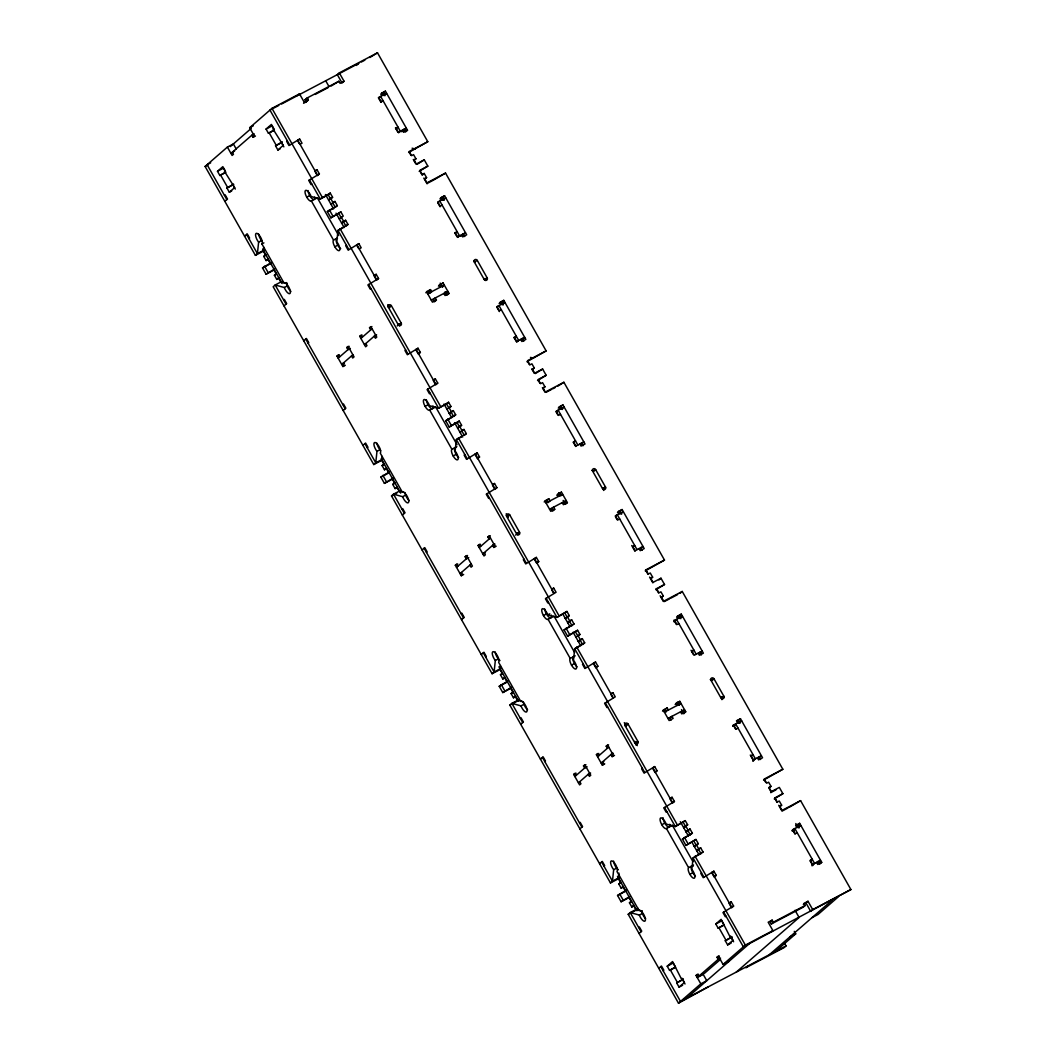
<?xml version="1.0" encoding="UTF-8"?>
<svg xmlns="http://www.w3.org/2000/svg" width="1056" height="1056" viewBox="0 0 1056 1056"><rect width="100%" height="100%" fill="white"/><g stroke="black" fill="none" stroke-linecap="round" stroke-linejoin="round"><path stroke-width="1.5" d="M399.472 491.726L397.109 487.542L395.116 488.598L392.753 484.414L394.746 483.371L392.37 479.186L384.41 483.371L380.86 477.101L388.819 472.903L386.456 468.719L384.463 469.775L382.1 465.59L384.094 464.534L381.718 460.35L373.758 464.548L273.161 286.744L275.167 285.001L284.275 287.509A6.032 2.165 62.2 0 0 289.384 293.726A6.032 2.165 62.2 0 0 289.067 287.575A6.032 2.165 62.2 0 0 284.038 283.061L261.901 243.936A6.032 2.165 62.2 0 0 260.185 236.544A6.032 2.165 62.2 0 0 255.644 234.076A6.032 2.165 62.2 0 0 258.614 242.141L257.413 253.625L255.407 255.367L205.102 166.452L227.383 147.088L233.363 143.946L236.201 148.962M263.38 250.47L263.723 247.196M708.061 986.951L678.506 1003.2L628.214 914.298L636.174 910.1L633.811 905.916L631.818 906.972L629.455 902.788L631.448 901.732L629.072 897.547L621.113 901.745L617.562 895.475L625.522 891.277L623.159 887.093L621.166 888.136L618.803 883.951L620.796 882.908L618.42 878.724L610.46 882.922L509.863 705.104L517.823 700.92L515.46 696.736L513.467 697.778L511.104 693.594L513.097 692.551L510.721 688.367L502.762 692.564L499.211 686.281L507.17 682.097L504.808 677.912L502.814 678.955L500.452 674.771L502.445 673.728L500.069 669.544L492.109 673.728L391.512 495.924L393.518 494.182L402.626 496.69A6.032 2.165 62.2 0 0 407.735 502.907A6.032 2.165 62.2 0 0 407.418 496.769A6.032 2.165 62.2 0 0 402.389 492.254L380.252 453.116A6.032 2.165 62.2 0 0 378.536 445.724A6.032 2.165 62.2 0 0 373.996 443.256A6.032 2.165 62.2 0 0 376.966 451.334L375.764 462.805L373.758 464.548M381.731 459.664L382.074 456.377M509.863 705.104L511.87 703.362L520.978 705.883A6.032 2.165 62.2 0 0 526.086 712.087A6.032 2.165 62.2 0 0 525.769 705.949A6.032 2.165 62.2 0 0 520.74 701.435L498.604 662.297A6.032 2.165 62.2 0 0 496.888 654.905A6.032 2.165 62.2 0 0 492.347 652.436A6.032 2.165 62.2 0 0 495.317 660.515L494.116 671.986L492.109 673.728M500.082 668.844L500.425 665.57M628.214 914.298L630.221 912.556L639.329 915.064A6.032 2.165 62.2 0 0 644.45 921.281A6.032 2.165 62.2 0 0 644.12 915.143A6.032 2.165 62.2 0 0 639.104 910.628L616.955 871.49A6.032 2.165 62.2 0 0 615.239 864.098A6.032 2.165 62.2 0 0 610.698 861.63A6.032 2.165 62.2 0 0 613.668 869.695L612.467 881.179L610.46 882.922M618.433 878.024L618.948 873.114M254.272 133.901L251.882 135.168L253.07 137.254L254.404 136.092L249.678 127.723L271.96 108.359L299.495 93.865L304.234 102.221L308.22 100.135L307.032 98.036L338.897 81.259L340.072 83.358L344.058 81.259L339.319 72.89L377.494 52.8L427.786 141.702L408.632 152.473M230.34 146.573L251.275 128.37M227.383 147.088L232.122 155.456L233.455 154.295L232.28 152.209L251.882 135.168M297.488 95.608L299.495 93.865M217.483 171.296L223.463 168.155L225.826 172.339L219.859 175.481L217.483 171.296L222.829 166.65L225.205 170.834L224.532 171.415L234.67 187.572L229.324 192.218L226.961 188.034L233.6 184.312L226.961 188.034M266.059 129.083L272.039 125.941L274.402 130.126L268.435 133.267L266.059 129.083L271.405 124.436L273.781 128.621L273.108 129.202L283.246 145.358L277.9 150.005L275.537 145.82L282.176 142.098L275.537 145.82M303.56 103.277L306.214 101.878L305.026 99.779L307.032 98.036M219.859 175.481L225.298 172.392M268.435 133.267L273.874 130.165M339.319 72.89L337.313 74.633L342.052 83.002L344.058 81.259M306.214 101.878L308.22 100.135M356.426 65.419L358.895 63.281L281.543 104.003M338.897 81.259L331.096 86.051M377.494 52.8L369.824 57.526M224.466 195.4L225.139 194.819L227.502 199.003L224.836 201.326M287.311 140.778L286.638 141.359L289.001 145.543L299.64 139.036L302.016 143.22L300.023 144.263M299.64 139.036L297.634 140.778L299.218 143.563M380.754 94.301L385.414 91.159L407.497 130.205L405.491 131.96L403.92 129.162M378.84 97.944L380.622 96.4L400.343 131.261L398.561 132.818M380.978 102.326L382.985 100.584L380.992 101.627L378.629 97.442L386.588 93.258L383.922 95.581L382.338 92.796M316.998 169.712L315.005 171.455L317.368 175.639L319.374 173.897L316.998 169.712L315.018 170.755M244.556 236.188L247.236 233.864L249.599 238.049L248.926 238.63M311.771 184.021L311.098 184.602L308.735 180.418L319.374 173.897M395.974 128.819L397.98 127.076L395.987 128.132L398.35 132.317L406.322 128.119L401.254 131.696M330.224 193.076L328.218 194.819L330.581 199.003L332.587 197.261L330.224 193.076L320.245 199.003L311.137 196.495A6.032 2.165 62.2 0 0 306.029 190.278A6.032 2.165 62.2 0 0 306.346 196.429A6.032 2.165 62.2 0 0 311.375 200.944L333.511 240.068A6.032 2.165 62.2 0 0 335.227 247.46A6.032 2.165 62.2 0 0 339.768 249.929A6.032 2.165 62.2 0 0 336.798 241.864L337.999 230.38L347.978 224.453L345.602 220.268L341.603 223.054L345.602 220.268M281.12 282.546L278.758 278.362L276.764 279.404L274.402 275.233L276.395 274.177L274.019 269.993L266.059 274.19L262.508 267.907L270.468 263.723L268.105 259.538L266.112 260.581L263.749 256.397L265.756 254.654M328.588 200.046L332.587 197.261M266.112 260.581L268.118 258.839M334.95 201.432L330.964 204.23L334.95 201.432L337.326 205.616L335.32 207.359L332.944 203.188M262.508 267.907L271.154 262.68M339.24 218.869L343.24 216.084L340.877 211.9L330.898 217.84L327.347 211.556L337.326 205.616M266.059 274.19L274.705 268.95M330.898 217.84L340.877 211.9M274.402 275.233L276.408 273.491M276.764 279.404L278.771 277.662M413.926 160.552L415.932 158.809L413.556 154.625L411.576 155.668L409.2 151.483L427.786 141.702M347.978 224.453L345.972 226.195L343.596 222.011M419.179 171.362L427.825 166.122L424.274 159.852L416.948 164.38M424.578 179.375L426.584 177.632L424.208 173.448L422.202 175.19L419.786 170.927M283.642 299.983L284.315 299.402L286.678 303.587L284.011 305.91M346.487 245.375L345.814 245.956L348.176 250.14L358.816 243.619L361.192 247.804L359.198 248.86M358.816 243.619L356.809 245.362L358.393 248.16M526.878 361.72L546.137 350.896L445.54 173.078L433.528 180.088M439.93 198.898L444.589 195.756L466.673 234.802L462.7 236.9L461.512 234.815M438.016 202.541L439.798 200.996L459.518 235.858L457.736 237.402M376.174 274.309L374.18 276.052L376.543 280.236L378.55 278.494L376.174 274.309L374.194 275.352M303.732 340.784L306.412 338.461L308.774 342.632L308.101 343.226M370.946 288.605L370.273 289.186L367.91 285.001L378.55 278.494M455.149 233.416L457.156 231.673L455.162 232.716L457.525 236.9L465.498 232.716L460.429 236.293M345.299 365.284L342.91 366.538L336.983 356.083L338.329 354.922L339.504 357.007M350.368 348.401L347.978 349.655L346.79 347.556L348.124 346.394L354.05 356.862L352.717 358.024L351.529 355.925M365.785 343.53L366.973 345.629L365.64 346.79L359.713 336.336L361.06 335.174L362.234 337.26M370.709 329.894L369.521 327.809L370.854 326.647L376.781 337.102L375.434 338.263L374.26 336.178L376.649 334.924M338.171 358.169L349.312 348.493M360.901 338.422L372.042 328.733M352.862 354.763L341.722 364.452L344.375 363.053M364.452 344.692L375.593 335.016M428.485 291.35L430.492 289.608L431.68 291.694L429.673 293.436L428.485 291.35L425.832 292.75M342.91 366.538L344.243 365.376L343.055 363.29M445.064 291.733L447.018 295.165L449.024 293.423L443.098 282.968L438.438 286.11M442.504 286.598L444.286 285.054L427.693 293.792M436.405 300.062L434.399 301.805L433.224 299.719L435.23 297.977L436.405 300.062L432.432 302.161L426.505 291.694L430.492 289.608M445.157 293.66L447.836 291.337L431.244 300.062M485.39 280.421A1.808 1.676 49.1 0 0 485.153 279.616L487.159 277.86L477.299 260.436A1.808 1.69 48.9 0 0 474.923 259.644A1.808 1.69 48.9 0 0 474.302 262.007L484.176 279.444A1.808 1.676 49.1 0 0 486.565 280.223A1.808 1.676 49.1 0 0 487.159 277.873M342.817 404.58L343.49 403.999L345.853 408.184L343.187 410.507M405.662 349.972L404.989 350.552L407.352 354.737L417.991 348.216L420.367 352.4L418.361 354.143L415.998 349.958L417.991 348.216M499.105 303.494L503.765 300.353L525.848 339.398L521.875 341.497L520.687 339.398M497.191 307.138L498.973 305.58L518.694 340.454L516.912 341.999M435.349 378.893L433.356 380.635L435.719 384.82L437.725 383.077L435.349 378.893L433.369 379.949M362.908 445.368L365.587 443.045L367.95 447.229L367.277 447.81M430.122 393.202L429.449 393.782L427.086 389.598L437.725 383.077M514.325 338.012L516.331 336.27L514.338 337.313L516.701 341.497L524.674 337.3L521.994 339.623M448.576 402.257L446.569 403.999L448.932 408.184L450.938 406.441L448.576 402.257L438.596 408.197L429.488 405.676A6.032 2.165 62.2 0 0 424.38 399.472A6.032 2.165 62.2 0 0 424.697 405.61A6.032 2.165 62.2 0 0 429.726 410.124L451.862 449.262A6.032 2.165 62.2 0 0 453.578 456.654A6.032 2.165 62.2 0 0 458.119 459.122A6.032 2.165 62.2 0 0 455.149 451.044L456.35 439.573L466.33 433.633L463.954 429.449L459.954 432.247L463.954 429.449M382.1 465.59L384.107 463.848M446.939 409.226L450.938 406.441M384.463 469.775L386.47 468.032M453.301 410.626L449.315 413.411L453.301 410.626L455.677 414.81L453.671 416.552L451.295 412.368M380.86 477.101L389.506 471.86M457.222 422.822L459.584 427.007L461.591 425.264L459.228 421.08L449.249 427.02L445.698 420.75L455.677 414.81M384.41 483.371L393.056 478.13M449.249 427.02L459.228 421.08M392.753 484.414L394.759 482.671M457.591 428.063L461.591 425.264M395.116 488.598L397.122 486.856M532.277 369.732L534.283 367.99L531.907 363.805L529.927 364.861L527.551 360.677L546.137 350.896M466.33 433.633L464.323 435.376L461.947 431.191M537.53 380.543L546.176 375.302L542.626 369.032L535.3 373.573M401.993 509.177L402.666 508.596L405.029 512.78L402.362 515.104M464.838 454.568L464.165 455.149L466.528 459.32L477.167 452.813L479.543 456.997L477.536 458.74L475.174 454.555L477.167 452.813M542.929 388.568L544.936 386.826L542.56 382.642L540.566 383.684L538.204 379.5L546.176 375.302M645.229 570.9L664.488 560.076L563.891 382.272L557.898 386.113M558.281 408.078L562.94 404.936L585.024 443.995L581.051 446.081L579.863 443.995M556.367 411.721L558.149 410.177L577.87 445.038M494.525 483.49L492.532 485.232L494.894 489.416L496.901 487.674L494.525 483.49L492.545 484.532M422.083 549.965L424.763 547.642L427.126 551.826L426.452 552.407M489.298 497.798L488.624 498.379L486.262 494.195L496.901 487.674M573.5 442.596L575.507 440.854L573.514 441.91L575.876 446.094L583.849 441.896L581.17 444.22M463.65 574.464L461.261 575.731L455.334 565.264L456.68 564.102L457.855 566.201M468.719 557.581L466.33 558.835L465.142 556.75L466.488 555.588L472.402 566.042L471.068 567.204L469.88 565.118M484.136 552.724L485.324 554.809L483.991 555.971L478.064 545.516L479.411 544.355L480.586 546.44M489.06 539.088L487.872 536.989L489.205 535.828L495.132 546.295L493.786 547.457L492.611 545.358L495 544.104M456.522 567.362L467.663 557.674M479.252 547.602L490.393 537.926M460.073 573.632L471.214 563.957M493.944 544.196L482.803 553.885L485.456 552.486M546.836 500.531L548.843 498.788L550.031 500.874L548.024 502.63L546.836 500.531L544.183 501.93M461.261 575.731L462.594 574.57L461.406 572.471M563.152 500.425L565.369 504.346L567.376 502.603L561.449 492.149L556.789 495.29M560.855 495.792L562.637 494.248L546.044 502.973M554.756 509.243L552.75 510.985L551.575 508.9L553.582 507.157L554.756 509.243L550.783 511.342L544.856 500.887L548.843 498.788M461.168 613.76L461.842 613.18L464.204 617.364L461.538 619.687M524.014 559.152L523.34 559.733L525.716 563.917L536.342 557.396L538.718 561.581L536.712 563.323L534.349 559.152L536.342 557.396M617.456 512.675L622.116 509.533L644.2 548.579L640.226 550.678L639.038 548.592M615.542 516.318L617.324 514.774L637.045 549.635M548.473 602.382L547.8 602.963L545.437 598.778L556.076 592.271L553.7 588.086L551.707 589.829L553.278 592.614M481.259 654.562L483.938 652.238L486.301 656.423L485.628 657.004M632.676 547.193L634.682 545.45L632.689 546.506L635.052 550.678L643.025 546.493L640.345 548.816M569.29 615.622L565.29 618.42L569.29 615.622L566.927 611.437L556.948 617.377L547.84 614.869A6.032 2.165 62.2 0 0 542.731 608.652A6.032 2.165 62.2 0 0 543.048 614.79A6.032 2.165 62.2 0 0 548.077 619.304L570.214 658.442A6.032 2.165 62.2 0 0 571.93 665.834A6.032 2.165 62.2 0 0 576.484 668.303A6.032 2.165 62.2 0 0 573.5 660.224L574.702 648.754L584.681 642.814L582.305 638.642L578.305 641.428L582.305 638.642M546.097 598.198L556.948 617.377L566.927 611.437M500.452 674.771L502.458 673.028M502.814 678.955L504.821 677.213M571.652 619.806L567.666 622.604L571.652 619.806L574.028 623.99L564.049 629.93L567.6 636.2L577.579 630.274L579.942 634.458L577.936 636.2L575.573 632.016M499.211 686.281L507.857 681.041M564.049 629.93L574.028 623.99M502.762 692.564L511.408 687.324M567.6 636.2L577.579 630.274M511.104 693.594L513.11 691.852M575.942 637.243L579.942 634.458M513.467 697.778L515.473 696.036M650.628 578.926L652.634 577.183L650.258 572.999L648.278 574.042L645.902 569.857L664.488 560.076M584.681 642.814L582.674 644.569L580.298 640.385M658.97 579.955L660.977 578.213L664.528 584.496L655.882 589.736M520.344 718.357L521.017 717.776L523.38 721.961L520.714 724.284M583.189 663.749L582.516 664.33L584.892 668.514L595.518 661.993L597.894 666.178L595.888 667.92L593.525 663.736L595.518 661.993M661.28 597.749L663.287 596.006L660.911 591.822L658.931 592.865L656.555 588.68L664.528 584.496M680.236 593.195L682.242 591.452L782.839 769.256L763.58 780.094M676.632 617.272L681.292 614.13L703.375 653.176L699.402 655.274L698.214 653.176M673.82 621.694L676.5 619.37L696.221 654.232M607.649 706.979L606.976 707.56L604.613 703.375L615.252 696.854L612.876 692.67L610.883 694.412L612.454 697.211M540.434 759.145L543.114 756.822L545.477 761.006L544.804 761.587M691.852 651.79L693.858 650.047L691.865 651.09L694.228 655.274L702.2 651.077L699.521 653.413M624.624 724.838A1.808 1.676 49 0 1 626.05 725.802L628.056 724.06L637.916 741.484A1.808 1.676 49 0 1 637.309 743.846A1.808 1.676 49 0 1 634.933 743.054L625.06 725.63A1.808 1.676 49 0 1 625.667 723.268A1.808 1.676 49 0 1 628.056 724.06L625.06 725.63M579.757 781.664L580.945 783.75L579.612 784.912L573.685 774.457L575.032 773.296L576.206 775.381M587.07 766.762L584.681 768.029L583.493 765.93L584.839 764.768L590.753 775.236L589.42 776.398L588.232 774.299L590.621 773.045M604.732 763.897L602.342 765.164L596.416 754.697L597.762 753.535L598.937 755.634M607.411 748.268L606.223 746.183L607.556 745.021L613.483 755.476L612.137 756.637L610.962 754.552L613.351 753.284M574.873 776.543L586.014 766.867M597.604 756.796L608.744 747.107M578.424 782.826L589.565 773.137M612.295 753.39L601.154 763.066L603.808 761.666M662.534 711.11L667.194 707.969L668.382 710.068M602.342 765.164L603.676 764.003L602.488 761.904M683.72 713.539L685.727 711.797L679.8 701.329L675.14 704.471M679.206 704.972L680.988 703.428L664.396 712.166M579.52 822.954L580.193 822.373L582.556 826.558L579.889 828.881M642.365 768.346L641.692 768.926L644.068 773.111L654.694 766.59L657.07 770.774L655.063 772.517L652.7 768.332L654.694 766.59M757.39 757.772L758.578 759.858L762.551 757.772L740.467 718.714L738.461 720.469L740.032 723.254M672.421 803.194L674.428 801.451L672.052 797.267L670.058 799.009L671.629 801.794M599.61 863.742L602.29 861.419L604.652 865.603L603.979 866.184M666.824 811.576L666.151 812.156L663.788 807.972L674.428 801.451M751.027 756.386L753.034 754.631L751.04 755.687L753.403 759.871L761.376 755.674L758.696 757.997M687.641 824.815L683.641 827.6L687.641 824.815L685.278 820.631L675.299 826.558L666.191 824.05A6.032 2.165 62.2 0 0 661.082 817.832A6.032 2.165 62.2 0 0 661.399 823.984A6.032 2.165 62.2 0 0 666.428 828.498L688.565 867.636A6.032 2.165 62.2 0 0 690.281 875.028A6.032 2.165 62.2 0 0 694.835 877.496A6.032 2.165 62.2 0 0 691.852 869.418L693.053 857.947L703.032 852.007L700.656 847.823L696.67 850.608L700.656 847.823M752.73 761.138L755.396 758.815L735.676 723.954L732.996 726.277L735.385 725.023M664.462 807.391L675.299 826.558L685.278 820.631M618.803 883.951L620.809 882.209M621.166 888.136L623.172 886.393M690.004 829L686.017 831.785L690.004 829L692.38 833.184L682.4 839.111L685.951 845.394L695.93 839.454L698.293 843.638L694.294 846.424L698.293 843.638M617.562 895.475L626.208 890.234M682.4 839.111L692.38 833.184M621.113 901.745L629.759 896.504M685.951 845.394L695.93 839.454M629.455 902.788L631.462 901.045M631.818 906.972L633.824 905.23M782.839 769.256L764.254 779.051L766.63 783.222L768.61 782.179L770.986 786.364L768.979 788.106L771.395 792.383M703.903 877.114L693.053 857.947L703.032 852.007M770.986 786.364L768.992 787.406L771.355 791.591L779.328 787.406L782.879 793.676L774.233 798.917M638.695 927.551L639.368 926.97L641.731 931.141L639.065 933.478M701.54 872.929L700.867 873.51L703.243 877.694L713.869 871.187L716.245 875.358L714.239 877.114L711.876 872.929L713.869 871.187M779.632 806.929L781.638 805.187L779.262 801.002L777.282 802.058L774.906 797.874L782.879 793.676M723.637 911.975L743.358 946.849L850.898 889.548L800.593 800.633L789.294 807.272M818.149 861.313L819.733 864.098L821.726 862.356L799.643 823.31L797.636 825.053L799.207 827.851M731.597 907.79L733.603 906.048L731.24 901.864L729.234 903.606L730.805 906.391M658.786 968.339L661.465 966.016L663.828 970.2L663.155 970.781M667.22 966.2L673.2 963.059L675.563 967.243L669.583 970.385L667.22 966.2L672.566 961.554L681.371 978.872L682.044 978.292L684.407 982.476L679.061 987.122L676.685 982.938L683.338 979.216L676.685 982.938M715.796 923.987L721.776 920.845L724.139 925.03L718.159 928.171L715.796 923.987L721.142 919.34L729.947 936.659L730.62 936.078L732.983 940.262L727.637 944.909L725.261 940.724L731.914 937.002L725.261 940.724M726 916.159L725.327 916.74L722.964 912.569L733.603 906.048M669.583 970.385L675.035 967.296M718.159 928.171L723.611 925.069M810.203 860.97L812.209 859.228L810.216 860.284L812.579 864.468L820.552 860.27L817.872 862.594M811.906 865.735L814.572 863.412L794.851 828.551L792.172 830.874L794.561 829.62M678.506 1003.2L700.801 983.836L696.062 975.467L697.396 974.305L698.584 976.391L704.55 973.249L720.482 959.402M698.584 976.391L718.186 959.35L717.011 957.264L718.344 956.102L723.083 964.471L729.049 961.33M771.329 923.974L773.335 922.231L772.16 920.132L770.154 921.875L771.329 923.974L803.194 907.196L805.2 905.454L804.012 903.368L807.998 901.27L812.724 909.638L810.718 911.381L805.992 903.012L807.998 901.27M723.083 964.471L745.364 945.107L772.9 930.6L768.174 922.231L772.16 920.132M686.492 998.316L749.324 943.694M770.906 932.342L772.9 930.6M736.27 972.101L799.115 917.492L795.049 910.312M747.886 965.989L745.879 967.732L784.04 947.641L786.047 945.899L784.423 943.034M769.454 954.637L832.3 900.016M775.434 951.482L795.709 933.86L794.284 931.352M838.266 896.874L817.991 914.496L812.011 917.638M278.771 105.455L269.953 110.101L289.674 144.962M361.284 62.027L364.861 60.139M249.678 127.723L253.255 125.836M305.026 99.779L307.93 98.261M315.163 94.446L328.192 87.582M253.07 137.254L255.46 136M210.698 162.822L207.108 164.71L226.842 199.584M205.102 166.452L208.006 164.934M232.28 152.209L234.67 150.942M230.934 153.371L233.323 152.104M385.414 91.159L381.427 93.258L382.615 95.357M277.9 150.005L280.289 148.751M229.324 192.218L231.713 190.964M407.497 130.205L403.524 132.304L402.336 130.218M306.742 197.155L309.725 195.584M311.375 200.944L317.341 197.789L338.699 235.528M328.218 194.819L320.245 199.003L309.395 179.837M415.932 158.809L413.939 159.852L416.302 164.036L424.274 159.852M258.614 242.141L261.598 240.57M261.901 243.936L263.894 242.88M327.347 211.556L333.986 208.058M264.053 250.127L257.413 253.625L246.563 234.445M255.407 255.367L263.366 251.17L265.742 255.354L263.749 256.397M427.825 166.122L419.852 170.32L422.215 174.504L424.208 173.448M426.584 177.632L424.591 178.688L426.954 182.86L445.54 173.078M344.639 226.895L337.999 230.38L348.85 249.559M427.812 183.097L432.92 180.418M333.511 240.068L336.494 238.498M334.805 246.761L337.788 245.177M281.807 281.503L275.167 285.001L286.018 304.168M444.589 195.756L440.603 197.855L441.791 199.94M284.275 287.509L287.258 285.938M442.16 205.181L440.167 206.224L437.804 202.039L445.764 197.842L443.098 200.178L441.514 197.38M388.357 307.256L391.354 305.686L401.214 323.123A1.808 1.676 49 0 1 400.607 325.472A1.808 1.676 49 0 1 398.231 324.694L388.357 307.256A1.808 1.676 49 0 1 388.964 304.907A1.808 1.676 49 0 1 391.354 305.686L389.347 307.428A1.808 1.676 49 0 0 388.106 306.504M474.316 262.007L477.299 260.436M443.098 282.968L439.124 285.054L440.299 287.153M369.521 327.809L371.91 326.555M359.713 336.336L362.102 335.069M449.024 293.423L445.038 295.522L443.85 293.423M346.79 347.556L349.18 346.302M336.983 356.083L339.372 354.829M398.231 324.694L401.214 323.123L397.214 325.908M484.176 279.444L487.159 277.86M503.765 300.353L499.778 302.452L500.966 304.537M418.374 353.443L420.367 352.4M501.336 309.764L499.343 310.82L496.98 306.636L504.94 302.438L502.273 304.762L500.689 301.976M425.093 406.349L428.076 404.778M429.726 410.124L435.692 406.982L457.05 444.721M446.569 403.999L438.596 408.197L427.746 389.017M534.283 367.99L532.29 369.046L534.653 373.23L542.626 369.032M376.966 451.334L379.949 449.764M445.698 420.75L452.338 417.252M382.404 459.307L375.764 462.805L364.914 443.626M544.936 386.826L542.942 387.869L545.305 392.053L563.891 382.272M461.129 437.052L456.35 439.573L467.201 458.74M545.952 392.396L551.272 389.598M552.592 388.898L555.245 387.499M451.862 449.262L456.839 446.635M453.156 455.941L456.139 454.37M400.158 490.684L393.518 494.182L404.369 513.361M562.94 404.936L558.954 407.035L560.142 409.134M391.512 495.924L396.818 493.126M402.626 496.69L405.61 495.119M477.55 458.04L479.543 456.997M560.512 414.361L558.518 415.404L556.156 411.233L564.115 407.035L561.449 409.358L559.865 406.573M506.708 516.437L509.705 514.866L519.565 532.303A1.808 1.676 49 0 1 518.958 534.653A1.808 1.676 49 0 1 516.582 533.874L506.708 516.437A1.808 1.676 49 0 1 507.316 514.087A1.808 1.676 49 0 1 509.705 514.866L507.698 516.608A1.808 1.676 49 0 0 506.273 515.658M592.667 471.187L595.65 469.616L605.51 487.054A1.808 1.676 49.1 0 1 604.916 489.403A1.808 1.676 49.1 0 1 602.54 488.624L592.667 471.187A1.808 1.69 48.9 0 1 593.274 468.838A1.808 1.69 48.9 0 1 595.663 469.616L593.644 471.359A1.808 1.69 48.9 0 0 591.875 470.395M561.449 492.149L557.476 494.248L558.65 496.333M487.872 536.989L490.261 535.735M478.064 545.516L480.454 544.262M549.595 509.256L566.188 500.518L563.508 502.841L566.161 501.442M567.376 502.603L563.389 504.702L562.201 502.616M465.142 556.75L467.531 555.496M455.334 565.264L457.723 564.01M516.582 533.874L519.565 532.303L515.566 535.088M602.527 488.624L605.51 487.054L603.504 488.796A1.808 1.676 49.1 0 1 603.57 490.459M605.497 487.74L603.504 488.796L602.897 487.7M493.786 547.457L496.175 546.19M622.116 509.533L618.13 511.632L619.318 513.718M536.725 562.637L538.718 561.581M619.687 518.958L617.694 520.001L615.331 515.816L623.291 511.632L620.624 513.955L619.04 511.157M551.72 589.129L553.7 588.086M543.444 615.529L546.427 613.958M547.84 614.869L549.833 613.813M548.077 619.304L554.044 616.163L574.609 652.502M652.634 577.183L650.641 578.226L653.004 582.41L660.977 578.213M495.317 660.515L498.3 658.944M500.755 668.501L494.116 671.986L483.265 652.819M663.287 596.006L661.294 597.049L663.656 601.234L682.242 591.452M581.341 645.256L574.702 648.754L585.552 667.933M664.303 601.577L669.623 598.792M670.943 598.092L677.582 594.594M570.214 658.442L575.19 655.829M571.507 665.122L574.49 663.551M518.509 699.877L511.87 703.362L522.72 722.542M681.292 614.13L677.305 616.229L678.493 618.314M520.978 705.883L523.961 704.312M595.901 667.234L597.894 666.178M678.863 623.542L676.87 624.598L674.507 620.413L682.466 616.216L679.8 618.539L678.216 615.754M610.896 693.726L612.876 692.67M667.194 707.969L663.208 710.068L669.134 720.535L673.108 718.436L671.933 716.338L669.926 718.08L671.101 720.179M679.8 701.329L675.827 703.428L677.002 705.527M606.223 746.183L608.612 744.916M596.416 754.697L598.805 753.443M667.946 718.436L684.539 709.698L681.859 712.021L684.512 710.622M685.727 711.797L681.74 713.896L680.552 711.797M583.493 765.93L585.882 764.676M573.685 774.457L576.088 773.19M634.933 743.054L637.916 741.484L635.91 743.226A1.808 1.676 49 0 1 635.897 745.048M710.226 679.589A1.808 1.69 48.9 0 1 712.008 680.539L714.001 678.81L711.018 680.381L720.878 697.805L723.862 696.234L714.001 678.81A1.808 1.69 48.9 0 0 711.625 678.018A1.808 1.69 48.9 0 0 711.005 680.381M723.848 696.934L721.855 697.976A1.808 1.676 49.1 0 1 721.921 699.653M612.137 756.637L614.526 755.383M740.467 718.714L736.481 720.812L737.669 722.911M733.009 726.053L735.662 724.654M655.076 771.817L657.07 770.774M738.038 728.138L736.045 729.194L733.682 725.01L741.642 720.812L738.976 723.136L737.392 720.35M670.072 798.323L672.052 797.267M661.795 824.723L664.778 823.139M666.428 828.498L672.395 825.356A6.032 2.165 62.2 0 0 672.5 825.238M613.668 869.695L616.651 868.124M770.682 792.634L775.988 789.848M619.106 877.681L612.467 881.179L601.616 862M781.638 805.187L779.645 806.243L782.008 810.427L800.593 800.633M782.654 810.77L787.974 807.972M688.565 867.636L693.541 865.009M689.858 874.315L692.842 872.744M638.18 908.358L630.221 912.556L641.071 931.722M799.643 823.31L795.656 825.409L796.844 827.495M792.185 830.636L794.838 829.25M639.329 915.064L642.312 913.493M714.252 876.414L716.245 875.358M797.214 832.735L795.221 833.778L792.858 829.594L800.818 825.409L798.151 827.732L795.788 823.548M729.247 902.906L731.24 901.864M821.726 862.356L817.753 864.455L816.565 862.369M803.339 904.411L805.992 903.012M727.637 944.909L731.214 943.021M773.335 922.231L805.2 905.454M717.011 957.264L719.4 956.01M718.186 959.35L720.575 958.096M812.724 909.638L850.898 889.548M696.062 975.467L698.452 974.213M679.061 987.122L682.638 985.235M697.25 977.552L703.217 974.411L706.768 980.694L700.801 983.836M789.73 937.015L795.709 933.86M786.047 945.899L680.513 1001.458L660.792 966.596M412.13 148.196L415.166 149.041M281.134 281.846L287.219 283.523M530.482 357.39L533.518 358.222M399.485 491.04L404.052 492.294M517.836 700.22L522.403 701.474M636.187 909.414L642.272 911.077M383.407 92.902L384.978 95.7M442.583 197.498L444.154 200.284M463.096 233.759L464.666 236.544M501.758 302.095L503.329 304.88M522.271 338.356L523.842 341.141M560.934 406.679L562.505 409.477M581.447 442.939L583.018 445.738M620.11 511.276L621.68 514.061M640.622 547.536L642.193 550.321M679.285 615.872L680.856 618.658M699.798 652.133L701.369 654.918M758.974 756.716L760.544 759.515M484.546 278.52L485.153 279.602M721.248 696.894L721.855 697.976L723.862 696.234A1.808 1.676 49.1 0 1 723.268 698.584A1.808 1.676 49.1 0 1 720.892 697.805M378.378 97.72L380.82 102.036M395.432 127.868L397.861 132.172M409.24 152.262L410.863 155.14M413.292 159.443L415.734 163.746M423.852 178.094L427.099 183.836M437.659 202.501L440.088 206.804M454.7 232.637L457.142 236.94M496.927 307.27L499.369 311.573M513.982 337.405L516.424 341.708M527.789 361.812L529.412 364.676M531.854 368.98L534.283 373.296M538.349 380.464L539.972 383.341M542.401 387.644L544.843 391.948M556.208 412.038L557.832 414.916M573.263 442.187L575.692 446.49M615.49 516.82L617.113 519.684M631.726 545.516L634.973 551.258M645.533 569.923L647.962 574.226M649.585 577.091L652.846 582.833M656.093 588.575L658.522 592.878M660.145 595.756L663.392 601.498M673.952 620.149L676.381 624.452M691.007 650.285L693.436 654.601M733.234 724.918L735.662 729.234M750.275 755.066L753.535 760.808M764.082 779.46L765.706 782.338M774.642 798.125L777.084 802.428M778.708 805.292L781.955 811.034M792.502 829.699L794.944 834.002M810.374 861.274L812.803 865.577M325.697 80.744L328.957 86.486M440.194 283.114L442.57 287.324M558.756 492.664L560.38 495.528M677.305 702.214L678.929 705.078M681.503 709.619L683.8 713.684M665.188 709.711L666.376 711.81M297.66 140.078L317.381 174.94M330.594 198.304L332.957 202.488M341.246 217.127L343.609 221.311M356.836 244.675L376.556 279.536M416.011 349.259L435.732 384.133M448.945 407.484L451.308 411.668M459.598 426.32L461.96 430.505M475.187 453.856L494.908 488.717M534.362 558.452L554.083 593.314M567.296 616.678L569.659 620.862M577.949 635.501L580.312 639.685M593.538 663.049L613.259 697.91M652.714 767.633L672.434 802.507M685.648 825.858L688.01 830.042M696.3 844.681L698.663 848.866M711.889 872.23L731.61 907.091M338.87 213.642L341.233 217.826M564.92 613.18L567.283 617.364M569.646 621.548L572.022 625.733M683.272 822.373L685.634 826.558M687.997 830.742L690.373 834.926M693.924 841.196L696.287 845.381M698.65 849.565L701.026 853.75M325.459 194.502L333.577 208.864M336.019 213.167L344.137 227.515M387.79 304.682L389.611 307.89M398.587 323.77L399.208 324.865A1.808 1.676 49 0 1 399.445 325.842M444.008 404.052L451.321 416.975M454.568 422.717L462.686 437.065M506.141 513.863L508.16 517.44M516.938 532.95L517.559 534.046A1.808 1.676 49 0 1 517.796 534.851M562.571 613.602L569.87 626.512M573.118 632.254L580.43 645.176M624.281 722.674L626.05 725.802M634.841 741.338L637.27 745.642M680.302 821.7L688.433 836.062M691.68 841.804L698.98 854.713M271.96 108.359L322.252 197.261M329.353 209.814L332.904 216.097M340.006 228.637L440.603 406.454M447.704 419.008L451.255 425.278M458.357 437.831L558.954 615.635M566.056 628.188L569.606 634.458M576.708 647.011L677.305 824.815M684.407 837.368L687.958 843.652M695.059 856.205L745.364 945.107M368.57 284.42L408.025 354.156M486.922 493.614L526.376 563.336M605.273 702.794L644.728 772.53M672.395 825.356L692.96 861.696M281.503 142.679L283.866 146.863M731.24 937.583L733.603 941.767M269.095 132.686L276.197 145.24M718.832 927.59L725.934 940.144M232.927 184.892L235.29 189.077M682.664 979.796L685.027 983.981M220.519 174.9L227.621 187.453M262.614 249.124L282.11 283.562M381.176 458.66L400.66 493.112M498.92 666.772L518.404 701.224M617.47 876.322L636.953 910.76M670.256 969.804L677.358 982.357M264.515 266.165L268.066 272.448M305.738 339.042L345.193 408.764M382.866 475.358L386.417 481.628M424.09 548.222L463.544 617.945M501.217 684.539L504.768 690.822M542.441 757.403L581.896 827.138M619.568 893.732L623.119 900.002M473.695 261.202A1.808 1.69 48.9 0 1 475.306 262.178M262.31 241.375A6.032 2.165 62.2 0 1 258.575 233.983M290.902 291.443A6.032 2.165 62.2 0 1 286.598 282.572M380.662 450.556A6.032 2.165 62.2 0 1 376.926 443.164M409.253 500.636A6.032 2.165 62.2 0 1 404.976 492.624M499.976 660.541A6.032 2.165 62.2 0 1 495.238 651.922M527.604 709.817A6.032 2.165 62.2 0 1 523.327 701.818M618.328 869.722A6.032 2.165 62.2 0 1 613.589 861.102M645.612 918.707A6.032 2.165 62.2 0 1 641.652 910.694M695.429 876.018A6.032 2.165 62.2 0 1 691.31 868.943A6.032 2.165 62.2 0 1 693.172 866.25M669.715 824.3A6.032 2.165 62.2 0 1 666.877 825.977A6.032 2.165 62.2 0 1 663.062 817.714M577.064 666.824A6.032 2.165 62.2 0 1 573.157 660.502A6.032 2.165 62.2 0 1 573.962 656.7M551.364 615.12A6.032 2.165 62.2 0 1 548.698 616.955A6.032 2.165 62.2 0 1 544.711 608.929M458.713 457.644A6.032 2.165 62.2 0 1 454.806 451.321A6.032 2.165 62.2 0 1 455.611 447.506M433.013 405.926A6.032 2.165 62.2 0 1 430.346 407.761A6.032 2.165 62.2 0 1 426.36 399.736M340.705 248.701A6.032 2.165 62.2 0 1 336.481 242.207A6.032 2.165 62.2 0 1 337.458 238.366M314.714 197.089A6.032 2.165 62.2 0 1 311.863 198.462A6.032 2.165 62.2 0 1 308.009 190.555"/></g></svg>
